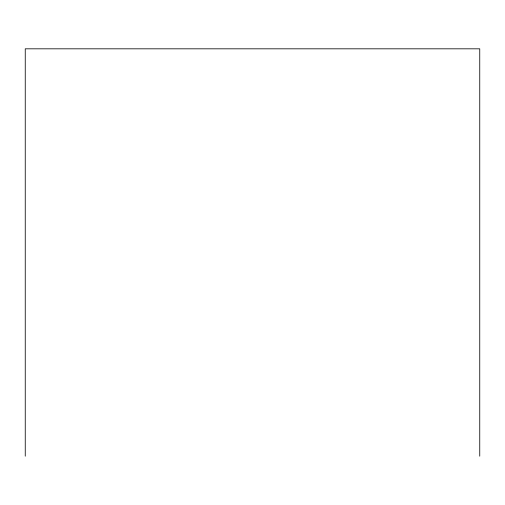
<?xml version="1.0" encoding="UTF-8"?>
<svg xmlns="http://www.w3.org/2000/svg" width="505" height="505" viewBox="0 0 505 505"><rect width="100%" height="100%" fill="white"/><g stroke="black" fill="none" stroke-linecap="round" stroke-linejoin="round"><path stroke-width="0.76" d="M479.75 456.179L479.75 48.821L25.25 48.821L25.25 456.179"/></g></svg>
